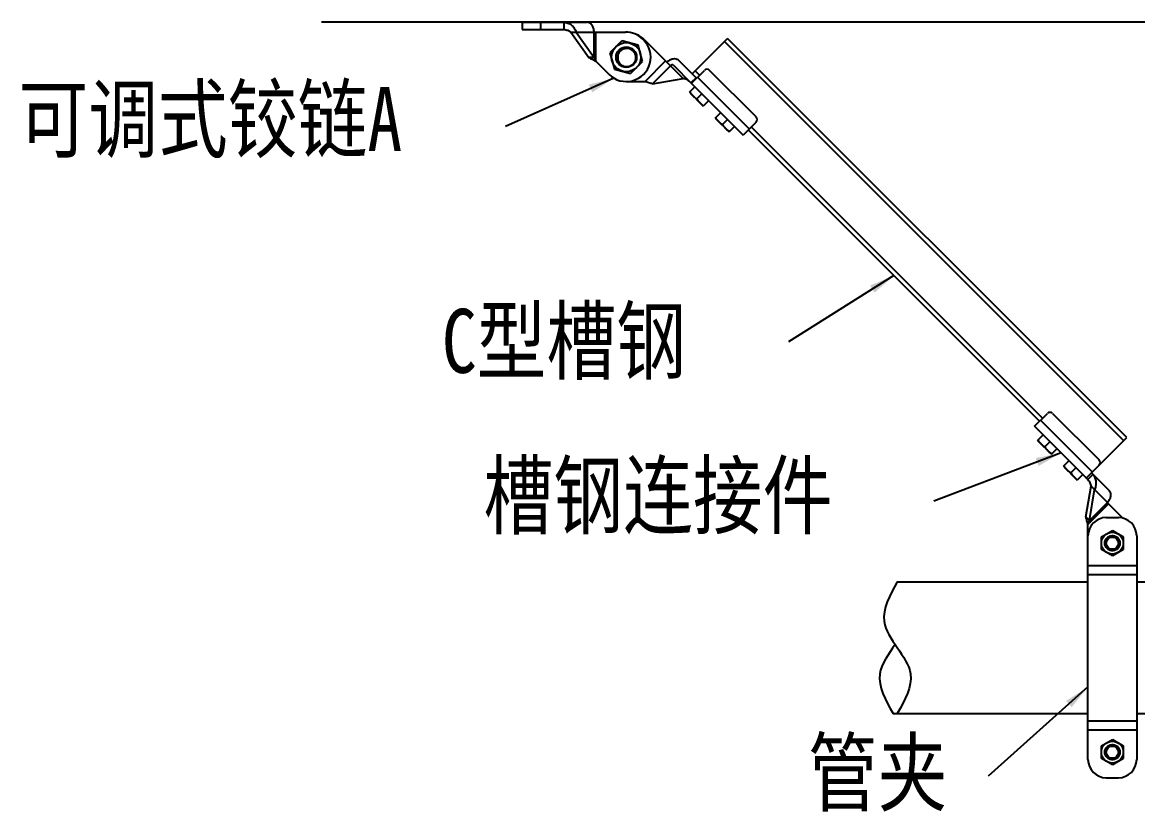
# Model space of a CAD drawing. Extents: x -191212 to 1245715665, y -234495 to 250873.
# Drawn here: x 187148 to 190049, y 129837 to 131890 of the extents above; entities that cross this region are included whole.
import ezdxf

# ---------------------------------------------------------------- set-up
doc = ezdxf.new("R2010")
doc.units = 0
doc.header["$LTSCALE"] = 500
doc.layers.get('0').update_dxf_attribs({"linetype": 'CONTINUOUS'})
doc.layers.add('BZ', color=141, linetype='CONTINUOUS')
doc.layers.add('PUB_TEXT', color=7, linetype='CONTINUOUS')
doc.styles.add('-宋体', font='', dxfattribs={"width": 0.8})
doc.styles.get("Standard").update_dxf_attribs({"font": 'tssdeng.shx', "width": 0.7, "bigfont": 'hztxt.shx'})
doc.styles.get('-宋体').set_extended_font_data('NSimSun')
doc.dimstyles.get("Standard").update_dxf_attribs({"dimscale": 100, "dimtxt": 3.5, "dimasz": 1, "dimexe": 2.5, "dimexo": 3, "dimgap": 1.5, "dimtad": 1, "dimdec": 0, "dimzin": 0, "dimdsep": 46, "dimtxsty": 'Standard', "dimblk": 'ARCHTICK', "dimcen": 0.09, "dimadec": 0, "dimazin": 0, "dimtfac": 1, "dimtdec": 0, "dimtix": 1, "dimtmove": 2, "dimatfit": 3, "dimfxl": 1, "dimtolj": 1, "dimtzin": 0, "dimarcsym": 0})

# ---------------------------------------------------------------- blocks, each defined once
blk = doc.blocks.new('_ArchTick')
at = {"color": 0, "linetype": 'ByBlock', "const_width": 0.4}
blk.add_lwpolyline([(-0.5, -0.5), (0.5, 0.5)], dxfattribs=at)
blk = doc.blocks.new('gg')
at = {"linetype": 'Continuous'}
for p, q in [((-460819.6, -352291), (-460819.6, -352319.5)), ((-460819.6, -352291), (-460565.1, -352291)), ((-460819.6, -352319.5), (-460655.9, -352319.5)), ((-460748.1, -352291), (-460748.1, -352319.5)), ((-460655.9, -352291), (-460655.9, -352319.5)), ((-460628.5, -352329.1), (-460558.4, -352428.3)), ((-460628.5, -352329.1), (-460415.3, -352329.1)), ((-460608.3, -352329.1), (-460538.2, -352428.3)), ((-460538.2, -352428.3), (-460538.2, -352329.1)), ((-460531.4, -352442.9), (-460531.4, -352329.1)), ((-460429.4, -352363.5), (-460476.1, -352410.2)), ((-460365.7, -352380.6), (-460429.4, -352363.5)), ((-460345, -352359.9), (-460348, -352357)), ((-460340.9, -352359.9), (-460190.1, -352510.7)), ((-460154.4, -352492.5), (-460016.3, -352354.4)), ((-458468.5, -353925.8), (-460028.1, -352366.2)), ((-458456.7, -353914), (-460016.3, -352354.4)), ((-460476.1, -352410.2), (-460459, -352473.9)), ((-460413.3, -352393.7), (-460413.4, -352393.7)), ((-460412.2, -352393.7), (-460412.2, -352393.7)), ((-460348.6, -352444.3), (-460365.7, -352380.6)), ((-460538.2, -352428.3), (-460558.4, -352428.3)), ((-460531.4, -352442.9), (-460479.7, -352494.6)), ((-460395.3, -352491), (-460348.6, -352444.3)), ((-460258.7, -352442), (-460339.2, -352522.5)), ((-460208, -352438.9), (-460138.1, -352508.7)), ((-460459, -352473.9), (-460395.3, -352491)), ((-460309.8, -352531.2), (-460239.7, -352461.1)), ((-460228.2, -352459.1), (-460158.3, -352529)), ((-460157.6, -352529.4), (-460107.2, -352479)), ((-460125.7, -352497.6), (-460142.6, -352480.7)), ((-459905.1, -352660.9), (-460087, -352479)), ((-460412.4, -352522.5), (-460339.2, -352522.5)), ((-460309.8, -352531.2), (-460190.1, -352510.7)), ((-460139.5, -352507.4), (-460159.7, -352527.6)), ((-460157.7, -352529.6), (-459955.7, -352731.6)), ((-459932.1, -352708), (-460134.1, -352506)), ((-460165.8, -352564.6), (-460144.2, -352543)), ((-460165.8, -352564.6), (-460111.9, -352618.5)), ((-460117.3, -352570), (-460137.3, -352590)), ((-460090.4, -352596.9), (-460111.9, -352618.5)), ((-460064.8, -352665.6), (-460043.2, -352644.1)), ((-460064.8, -352665.6), (-460010.9, -352719.5)), ((-460016.3, -352671), (-460036.3, -352691)), ((-459989.3, -352697.9), (-460010.9, -352719.5)), ((-459905.1, -352681.1), (-459955.7, -352731.6)), ((-458796.9, -353850), (-459935.5, -352711.4)), ((-458785.1, -353838.2), (-459923.7, -352699.6)), ((-458817.1, -353870.2), (-458766.5, -353819.7)), ((-458793.5, -353846.6), (-458591.4, -354048.7)), ((-458746.3, -353819.7), (-458564.5, -354001.6)), ((-458608.8, -354078.5), (-458817.1, -353870.2)), ((-458804.9, -353925.4), (-458783.4, -353903.9)), ((-458804.9, -353925.4), (-458751.1, -353979.3)), ((-458756.4, -353930.8), (-458776.5, -353950.9)), ((-458614, -354071.3), (-458456.7, -353914)), ((-458729.5, -353957.8), (-458751.1, -353979.3)), ((-458703.9, -354026.5), (-458682.4, -354004.9)), ((-458703.9, -354026.5), (-458650, -354080.4)), ((-458655.4, -354031.9), (-458675.5, -354051.9)), ((-458628.5, -354058.8), (-458650, -354080.4)), ((-458608.8, -354078.5), (-458588.6, -354058.3)), ((-458594.8, -354052.1), (-458524.3, -354122.5)), ((-458616.7, -354224.4), (-458596.1, -354104.6)), ((-458596.1, -354104.6), (-458471.4, -354229.4)), ((-458602.4, -354238.7), (-458581.8, -354118.9)), ((-458607.9, -354253.8), (-458527.4, -354173.3)), ((-458532.2, -354168.5), (-458602.4, -354238.7)), ((-458616.7, -354224.4), (-458602.4, -354238.7)), ((-458536.5, -354226.9), (-458488.9, -354226.9)), ((-458607.9, -355172.3), (-458607.9, -354253.8)), ((-458555.5, -354302.2), (-458512.7, -354277.4)), ((-458512.7, -354277.4), (-458469.8, -354302.2)), ((-458555.5, -354351.7), (-458555.5, -354302.2)), ((-458521.6, -354299.8), (-458521.6, -354299.8)), ((-458498.4, -354307.5), (-458498.5, -354307.5)), ((-458490.3, -354308.1), (-458490.3, -354308.2)), ((-458490.3, -354308.2), (-458490.2, -354308.2)), ((-458469.8, -354302.2), (-458469.8, -354351.7)), ((-458417.4, -354298.3), (-458417.4, -355172.3)), ((-458512.7, -354376.4), (-458555.5, -354351.7)), ((-458469.8, -354351.7), (-458512.7, -354376.4)), ((-458492.6, -354347.3), (-458492.7, -354347.3)), ((-458492.7, -354347.3), (-458492.7, -354347.4)), ((-458492.7, -354347.4), (-458492.7, -354347.4)), ((-458492.6, -354347.3), (-458492.6, -354347.3)), ((-458492.4, -354347.1), (-458492.5, -354347.2)), ((-458492.5, -354347.2), (-458492.5, -354347.2)), ((-458492.5, -354347.2), (-458492.5, -354347.2)), ((-458492.5, -354347.2), (-458492.5, -354347.2)), ((-458492.4, -354347.1), (-458492.4, -354347.1)), ((-458492.4, -354347.1), (-458492.4, -354347.1)), ((-458492.2, -354346.9), (-458492.2, -354346.9)), ((-458492.2, -354346.9), (-458492.2, -354346.9)), ((-458492.2, -354346.9), (-458492.2, -354346.9)), ((-458483.6, -354329.4), (-458483.6, -354329.5)), ((-458483.6, -354329.5), (-458483.6, -354329.6)), ((-458483.5, -354328.9), (-458483.5, -354329)), ((-458483.5, -354328.9), (-458483.5, -354329)), ((-458607.9, -354413.7), (-458417.4, -354413.7)), ((-458607.9, -354449.5), (-458417.4, -354449.5)), ((-459353.3, -354478.1), (-458607.9, -354478.1)), ((-458417.4, -354478.1), (-458036.4, -354478.1)), ((-459369.9, -354992.5), (-458607.9, -354992.5)), ((-458607.9, -355021.2), (-458417.4, -355021.2)), ((-458417.4, -354992.5), (-458048.3, -354992.5)), ((-458607.9, -355056.9), (-458417.4, -355056.9)), ((-458555.5, -355119), (-458512.7, -355094.2)), ((-458512.7, -355094.2), (-458469.8, -355119)), ((-458555.5, -355168.4), (-458555.5, -355119)), ((-458521.6, -355116.6), (-458521.6, -355116.6)), ((-458498.4, -355124.3), (-458498.5, -355124.3)), ((-458490.3, -355124.9), (-458490.3, -355124.9)), ((-458490.3, -355124.9), (-458490.2, -355125)), ((-458483.6, -355146.2), (-458483.6, -355146.2)), ((-458483.6, -355146.3), (-458483.6, -355146.4)), ((-458483.5, -355145.7), (-458483.5, -355145.8)), ((-458483.5, -355145.7), (-458483.5, -355145.8)), ((-458469.8, -355119), (-458469.8, -355168.4)), ((-458512.7, -355193.2), (-458555.5, -355168.4)), ((-458469.8, -355168.4), (-458512.7, -355193.2)), ((-458492.6, -355164.1), (-458492.7, -355164.1)), ((-458492.7, -355164.1), (-458492.7, -355164.1)), ((-458492.7, -355164.1), (-458492.7, -355164.2)), ((-458492.6, -355164.1), (-458492.6, -355164.1)), ((-458492.4, -355163.9), (-458492.5, -355163.9)), ((-458492.5, -355163.9), (-458492.5, -355163.9)), ((-458492.5, -355163.9), (-458492.5, -355164)), ((-458492.5, -355164), (-458492.5, -355164)), ((-458492.4, -355163.9), (-458492.4, -355163.9)), ((-458492.4, -355163.9), (-458492.4, -355163.9)), ((-458492.2, -355163.6), (-458492.2, -355163.7)), ((-458492.2, -355163.7), (-458492.2, -355163.7)), ((-458492.2, -355163.7), (-458492.2, -355163.7)), ((-458536.5, -355243.7), (-458488.9, -355243.7))]:
    blk.add_line(p, q, dxfattribs=at)
for centre, radius in [((-460412.4, -352427.2), 57.2), ((-460412.4, -352427.2), 40.1), ((-460412.4, -352427.2), 38.1), ((-458512.7, -354326.9), 42.9), ((-458512.7, -354326.9), 29.5), ((-458512.7, -354326.9), 23.8), ((-458512.7, -355143.7), 42.9), ((-458512.7, -355143.7), 29.5), ((-458512.7, -355143.7), 23.8)]:
    blk.add_circle(centre, radius, dxfattribs=at)
for centre, radius, start, end in [((-460412.4, -352427.2), 95.3, 225, 45), ((-460415.3, -352424.3), 95.3, 45, 90), ((-460408.2, -352427.2), 95.3, 45, 67.6303), ((-460412.4, -352427.2), 33.6, 101.4849, 165.4448), ((-460412.4, -352427.2), 33.5, 101.1033, 101.4834), ((-460412.4, -352427.3), 33.6, 95.5966, 101.0995), ((-460412.4, -352427.3), 33.6, 92.6072, 95.598), ((-460412.4, -352427.1), 33.5, 91.6942, 92.6062), ((-460412.4, -352427.1), 33.4, 91.3738, 91.694), ((-460410.1, -352426.9), 33.4, 94.9949, 95.5079), ((-460412.4, -352427.2), 33.5, 89.753, 91.3733), ((-460412.4, -352427.3), 33.6, 88.7188, 89.6641), ((-460412.4, -352427.3), 33.6, 87.1543, 88.7186), ((-460412.3, -352427.3), 33.6, 175.1579, 177.6951), ((-460412.3, -352427.3), 33.6, 177.7034, 178.5113), ((-460412.3, -352427.3), 33.6, 177.695, 178.7897), ((-460412.3, -352427.3), 33.6, 178.5113, 179.2331), ((-460412.4, -352427.3), 33.5, 178.7888, 181.6926), ((-460412.4, -352427.3), 33.5, 179.2321, 181.6927), ((-460412.4, -352427.2), 33.6, 172.1454, 175.1582), ((-460412.4, -352427.2), 33.6, 168.6736, 172.1434), ((-460412.4, -352427.3), 33.6, 165.4458, 168.6736), ((-460412.9, -352429.5), 37.9, 342.3145, 343.9471), ((-460097.1, -352489.1), 14.3, 45, 135), ((-459915.2, -352671), 14.3, 315, 45), ((-458756.4, -353829.8), 14.3, 45, 135), ((-458574.6, -354011.7), 14.3, 315, 45), ((-458536.5, -354298.3), 71.4, 90, 180), ((-458488.9, -354298.3), 71.4, 0, 90), ((-458512.7, -354326.9), 28.6, 108.0922, 105.5304), ((-458512.7, -354326.9), 24.1, 53.7897, 143.1282), ((-458512.7, -354326.9), 24, 140.3283, 142.826), ((-458512.8, -354326.8), 23.9, 142.8275, 143.1282), ((-458512.7, -354326.9), 24.1, 139.1273, 140.3292), ((-458512.7, -354327), 24.1, 138.7085, 139.1274), ((-458511.9, -354326.6), 28.5, 107.2173, 109.791), ((-458512.6, -354326.8), 23.9, 52.517, 53.7893), ((-458511.9, -354327.3), 23.9, 55.3372, 55.6772), ((-458512, -354327.3), 24, 54.1228, 55.3368), ((-458512.7, -354326.9), 24, 51.2461, 52.5171), ((-458512, -354327.4), 24.1, 52.0023, 54.1222), ((-458512.7, -354326.9), 24.1, 50.5811, 51.2463), ((-458512.1, -354327.5), 24.2, 50.4315, 52.0028), ((-458512.1, -354327.5), 24.2, 50.04, 50.4317), ((-458512.1, -354327.5), 24.2, 49.199, 50.04), ((-458514.4, -354324.3), 29, 32.6736, 34.9318), ((-458512.7, -354326.9), 29.2, 356.0624, 41.0624), ((-458512.6, -354326.9), 29.1, 39.9882, 41.0622), ((-458512.7, -354326.9), 29.2, 38.7966, 39.7999), ((-458514.2, -354324.2), 28.7, 23.9069, 32.6814), ((-458514, -354324.1), 28.4, 23.3296, 23.8861), ((-458512.1, -354326.3), 28.6, 312.8816, 313.2048), ((-458512.1, -354326.3), 28.6, 313.5242, 313.9261), ((-458512.1, -354326.3), 28.7, 314.1613, 318.9563), ((-458512.1, -354326.3), 28.7, 318.9568, 320.0235), ((-458512.3, -354326.1), 28.9, 320.0682, 352.3147), ((-458512.6, -354326.1), 29.2, 352.2673, 353.088), ((-458512.6, -354326.9), 29.1, 354.8354, 355.92), ((-458512.5, -354326.1), 29.1, 353.4001, 354.291), ((-458512.6, -354326.1), 29.2, 353.088, 353.3607), ((-458512.7, -354326.9), 29.2, 354.4213, 354.7842), ((-458512.7, -355143.7), 28.6, 108.0922, 105.5304), ((-458512.7, -355143.7), 24.1, 53.7897, 143.1282), ((-458512.7, -355143.7), 24, 140.3283, 142.826), ((-458512.8, -355143.6), 23.9, 142.8275, 143.1282), ((-458512.7, -355143.7), 24.1, 139.1273, 140.3292), ((-458512.7, -355143.7), 24.1, 138.7085, 139.1274), ((-458511.9, -355143.4), 28.5, 107.2173, 109.791), ((-458512.6, -355143.6), 23.9, 52.517, 53.7893), ((-458511.9, -355144.1), 23.9, 55.3372, 55.6772), ((-458512, -355144.1), 24, 54.1228, 55.3368), ((-458512.7, -355143.7), 24, 51.2461, 52.5171), ((-458512, -355144.2), 24.1, 52.0023, 54.1222), ((-458512.7, -355143.7), 24.1, 50.5811, 51.2463), ((-458512.1, -355144.3), 24.2, 50.4315, 52.0028), ((-458512.1, -355144.3), 24.2, 50.04, 50.4317), ((-458512.1, -355144.3), 24.2, 49.199, 50.04), ((-458514.4, -355141.1), 29, 32.6736, 34.9318), ((-458512.7, -355143.7), 29.2, 356.0624, 41.0624), ((-458512.6, -355143.6), 29.1, 39.9882, 41.0622), ((-458512.7, -355143.7), 29.2, 38.7966, 39.7999), ((-458512.3, -355142.9), 28.9, 320.0682, 352.3147), ((-458514.2, -355141), 28.7, 23.9069, 32.6814), ((-458514, -355140.8), 28.4, 23.3296, 23.8861), ((-458512.6, -355142.9), 29.2, 352.2673, 353.088), ((-458512.6, -355143.7), 29.1, 354.8354, 355.92), ((-458512.5, -355142.9), 29.1, 353.4001, 354.291), ((-458512.6, -355142.9), 29.2, 353.088, 353.3607), ((-458512.7, -355143.7), 29.2, 354.4213, 354.7842), ((-458536.5, -355172.3), 71.4, 180, 270), ((-458512.1, -355143.1), 28.6, 312.8816, 313.2048), ((-458512.1, -355143.1), 28.6, 313.5242, 313.9261), ((-458512.1, -355143.1), 28.7, 314.1613, 318.9563), ((-458512.1, -355143.1), 28.7, 318.9568, 320.0235), ((-458488.9, -355172.3), 71.4, 270, 0)]:
    blk.add_arc(centre, radius, start, end, dxfattribs=at)
for points, knots in [([(-460655.9, -352291), (-460650.7, -352291), (-460640, -352293), (-460625.9, -352301.6), (-460615, -352314), (-460610.1, -352323.9), (-460608.3, -352329.1)], [0, 0, 0, 0, 0.243233, 0.493078, 0.748723, 1, 1, 1, 1]), ([(-460655.9, -352319.5), (-460650.8, -352319.5), (-460640.9, -352321.4), (-460632.3, -352326.3), (-460628.5, -352329.1)], [0, 0, 0, 0, 0.522516, 1, 1, 1, 1]), ([(-460538.2, -352329.1), (-460538.2, -352324.1), (-460539.4, -352314.6), (-460545.1, -352302.1), (-460553.9, -352293.3), (-460561.5, -352291), (-460565.1, -352291)], [0, 0, 0, 0, 0.287969, 0.555344, 0.790533, 1, 1, 1, 1]), ([(-460376.5, -352440), (-460374.9, -352434.5), (-460374.3, -352422.6), (-460380.4, -352408.9), (-460388.5, -352400.7), (-460396, -352396.2), (-460404.3, -352393.6), (-460410.1, -352393.4), (-460413, -352393.7)], [0, 0, 0, 0, 0.249273, 0.49841, 0.623846, 0.749245, 0.874621, 1, 1, 1, 1]), ([(-460558.4, -352428.3), (-460554.4, -352431), (-460545.5, -352436), (-460536.3, -352440.5), (-460531.4, -352442.9)], [0, 0, 0, 0, 0.468219, 1, 1, 1, 1]), ([(-460538.2, -352428.3), (-460537.7, -352429.5), (-460535.7, -352434.5), (-460533.3, -352439.3), (-460531.4, -352442.9)], [0, 0, 0, 0, 0.244001, 1, 1, 1, 1]), ([(-460445.9, -352428.2), (-460446, -352431.2), (-460445.5, -352437.1), (-460442.5, -352445.4), (-460437.4, -352452.7), (-460428.6, -352460.4), (-460414.3, -352465.7), (-460402.3, -352464.1), (-460396.9, -352462.1)], [0, 0, 0, 0, 0.125414, 0.250833, 0.376265, 0.501706, 0.750785, 1, 1, 1, 1]), ([(-460254, -352446.8), (-460250.5, -352443.3), (-460242.9, -352437.5), (-460230.1, -352432.6), (-460217.6, -352432.6), (-460210.5, -352436.4), (-460208, -352438.9)], [0, 0, 0, 0, 0.287971, 0.555344, 0.790532, 1, 1, 1, 1]), ([(-460228.2, -352459.1), (-460228.8, -352458.5), (-460230.6, -352457.5), (-460233.7, -352457.5), (-460236.9, -352458.7), (-460238.8, -352460.2), (-460239.7, -352461.1)], [0, 0, 0, 0, 0.209498, 0.444667, 0.711989, 1, 1, 1, 1]), ([(-460309.8, -352531.2), (-460314.6, -352530.3), (-460324.4, -352527.6), (-460334.1, -352524.3), (-460339.2, -352522.5)], [0, 0, 0, 0, 0.468219, 1, 1, 1, 1]), ([(-460164, -352523.3), (-460167.6, -352519.7), (-460175.9, -352514), (-460185.5, -352511.4), (-460190.1, -352510.7)], [0, 0, 0, 0, 0.522516, 1, 1, 1, 1]), ([(-460157.6, -352529.4), (-460157.6, -352529.4), (-460157.9, -352529.5), (-460158.1, -352529.1), (-460158.3, -352529)], [0, 0, 0, 0, 0.126775, 1, 1, 1, 1]), ([(-460164.3, -352563.1), (-460163.4, -352564.4), (-460159.8, -352569.7), (-460155.7, -352574.7), (-460152.3, -352578.1)], [0, 0, 0, 0, 0.250789, 1, 1, 1, 1]), ([(-460152.3, -352578.1), (-460148.9, -352581.4), (-460144, -352585.5), (-460138.7, -352589.1), (-460137.3, -352590)], [0, 0, 0, 0, 0.749211, 1, 1, 1, 1]), ([(-460137.3, -352590), (-460136.5, -352591.3), (-460132.9, -352596.6), (-460128.8, -352601.6), (-460125.4, -352605)], [0, 0, 0, 0, 0.250789, 1, 1, 1, 1]), ([(-460125.4, -352605), (-460122, -352608.4), (-460117, -352612.5), (-460111.7, -352616.1), (-460110.4, -352616.9)], [0, 0, 0, 0, 0.749211, 1, 1, 1, 1]), ([(-460063.3, -352664.1), (-460062.4, -352665.4), (-460058.8, -352670.7), (-460054.7, -352675.7), (-460051.3, -352679.1)], [0, 0, 0, 0, 0.250789, 1, 1, 1, 1]), ([(-460051.3, -352679.1), (-460047.9, -352682.5), (-460042.9, -352686.6), (-460037.7, -352690.2), (-460036.3, -352691)], [0, 0, 0, 0, 0.749211, 1, 1, 1, 1]), ([(-460036.3, -352691), (-460035.4, -352692.4), (-460031.8, -352697.7), (-460027.7, -352702.6), (-460024.4, -352706)], [0, 0, 0, 0, 0.250789, 1, 1, 1, 1]), ([(-460024.4, -352706), (-460021, -352709.4), (-460016, -352713.5), (-460010.7, -352717.1), (-460009.4, -352718)], [0, 0, 0, 0, 0.749211, 1, 1, 1, 1]), ([(-458803.4, -353923.9), (-458802.5, -353925.3), (-458799, -353930.6), (-458794.9, -353935.5), (-458791.5, -353938.9)], [0, 0, 0, 0, 0.250789, 1, 1, 1, 1]), ([(-458791.5, -353938.9), (-458788.1, -353942.3), (-458783.1, -353946.4), (-458777.8, -353950), (-458776.5, -353950.9)], [0, 0, 0, 0, 0.749211, 1, 1, 1, 1]), ([(-458776.5, -353950.9), (-458775.6, -353952.2), (-458772, -353957.5), (-458767.9, -353962.5), (-458764.5, -353965.9)], [0, 0, 0, 0, 0.250789, 1, 1, 1, 1]), ([(-458764.5, -353965.9), (-458761.1, -353969.2), (-458756.2, -353973.3), (-458750.9, -353976.9), (-458749.5, -353977.8)], [0, 0, 0, 0, 0.749211, 1, 1, 1, 1]), ([(-458702.4, -354025), (-458701.5, -354026.3), (-458697.9, -354031.6), (-458693.8, -354036.6), (-458690.4, -354039.9)], [0, 0, 0, 0, 0.250789, 1, 1, 1, 1]), ([(-458690.4, -354039.9), (-458687, -354043.3), (-458682.1, -354047.4), (-458676.8, -354051), (-458675.5, -354051.9)], [0, 0, 0, 0, 0.749211, 1, 1, 1, 1]), ([(-458675.5, -354051.9), (-458674.6, -354053.2), (-458671, -354058.5), (-458666.9, -354063.5), (-458663.5, -354066.9)], [0, 0, 0, 0, 0.250789, 1, 1, 1, 1]), ([(-458663.5, -354066.9), (-458660.1, -354070.3), (-458655.1, -354074.4), (-458649.9, -354078), (-458648.5, -354078.8)], [0, 0, 0, 0, 0.749211, 1, 1, 1, 1]), ([(-458581.8, -354118.9), (-458579.4, -354114.1), (-458575.9, -354103.6), (-458574.8, -354087.1), (-458578.7, -354071.1), (-458584.8, -354062), (-458588.6, -354058.3)], [0, 0, 0, 0, 0.251282, 0.506922, 0.756761, 1, 1, 1, 1]), ([(-458608.8, -354078.5), (-458609.6, -354077.7), (-458611.1, -354076.1), (-458613, -354074.3), (-458614.7, -354072), (-458614, -354071.3)], [0, 0, 0, 0, 0.378665, 0.693291, 1, 1, 1, 1]), ([(-458608.8, -354078.5), (-458605.1, -354082.1), (-458599.5, -354090.5), (-458596.8, -354100), (-458596.1, -354104.6)], [0, 0, 0, 0, 0.522516, 1, 1, 1, 1]), ([(-458532.2, -354168.5), (-458528.7, -354165.1), (-458522.9, -354157.4), (-458518.1, -354144.6), (-458518, -354132.1), (-458521.8, -354125.1), (-458524.3, -354122.5)], [0, 0, 0, 0, 0.287971, 0.555344, 0.790532, 1, 1, 1, 1]), ([(-458616.7, -354224.4), (-458615.8, -354229.1), (-458613, -354239), (-458609.7, -354248.6), (-458607.9, -354253.8)], [0, 0, 0, 0, 0.468219, 1, 1, 1, 1]), ([(-458607.9, -354253.8), (-458607.5, -354252.5), (-458605.9, -354247.4), (-458604.1, -354242.3), (-458602.4, -354238.7)], [0, 0, 0, 0, 0.254643, 1, 1, 1, 1]), ([(-458521.6, -354299.8), (-458524.6, -354300.9), (-458530.3, -354304.1), (-458536.7, -354311.6), (-458540.2, -354320.7), (-458540.4, -354330.5), (-458537.2, -354339.8), (-458530.9, -354347.3), (-458522.4, -354352.2), (-458515.9, -354353.2), (-458512.7, -354353.1)], [0, 0, 0, 0, 0.125057, 0.250088, 0.37511, 0.500112, 0.62511, 0.750088, 0.875051, 1, 1, 1, 1]), ([(-458498.6, -354302), (-458501, -354301), (-458506, -354299.6), (-458513.8, -354299.7), (-458521.2, -354302), (-458525.5, -354305), (-458527.4, -354306.7)], [0, 0, 0, 0, 0.250246, 0.500331, 0.750262, 1, 1, 1, 1]), ([(-458512.7, -354353.1), (-458510.2, -354353), (-458505.2, -354352.1), (-458498.4, -354348.7), (-458492.9, -354343.4), (-458489.1, -354336.8), (-458487.5, -354329.4), (-458488.2, -354321.8), (-458491.1, -354314.7), (-458494.4, -354310.8), (-458496.3, -354309.2)], [0, 0, 0, 0, 0.125035, 0.250056, 0.37507, 0.500071, 0.625066, 0.75005, 0.875024, 1, 1, 1, 1]), ([(-459361.6, -354723.1), (-459387.3, -354761.1), (-459451.6, -354846.5), (-459399.1, -354940.2), (-459369.9, -354992.5)], [567.944908, 567.944908, 567.944908, 567.944908, 845.129587, 1195.193724, 1195.193724, 1195.193724, 1195.193724]), ([(-458521.6, -355116.6), (-458524.6, -355117.7), (-458530.3, -355120.9), (-458536.7, -355128.3), (-458540.2, -355137.5), (-458540.4, -355147.3), (-458537.2, -355156.6), (-458530.9, -355164.1), (-458522.4, -355169), (-458515.9, -355170), (-458512.7, -355169.9)], [0, 0, 0, 0, 0.125057, 0.250088, 0.37511, 0.500112, 0.62511, 0.750088, 0.875051, 1, 1, 1, 1]), ([(-458498.6, -355118.8), (-458501, -355117.8), (-458506, -355116.4), (-458513.8, -355116.5), (-458521.2, -355118.8), (-458525.5, -355121.8), (-458527.4, -355123.5)], [0, 0, 0, 0, 0.250246, 0.500331, 0.750262, 1, 1, 1, 1]), ([(-458512.7, -355169.9), (-458510.2, -355169.8), (-458505.2, -355168.9), (-458498.4, -355165.5), (-458492.9, -355160.2), (-458489.1, -355153.6), (-458487.5, -355146.1), (-458488.2, -355138.5), (-458491.1, -355131.5), (-458494.4, -355127.6), (-458496.3, -355126)], [0, 0, 0, 0, 0.125035, 0.250056, 0.37507, 0.500071, 0.625066, 0.75005, 0.875024, 1, 1, 1, 1])]:
    blk.add_open_spline(points, degree=3, knots=knots, dxfattribs=at)
for points in [[(-458527.4, -354306.7), (-458529.2, -354308.4), (-458530.7, -354310.4), (-458531.9, -354312.5)], [(-458527.4, -355123.5), (-458529.2, -355125.2), (-458530.7, -355127.1), (-458531.9, -355129.3)]]:
    blk.add_open_spline(points, degree=3, dxfattribs=at)
blk.add_spline([(-459353.3, -354478.1), (-459404.7, -354632.4), (-459301.8, -354838.2), (-459353.3, -354992.5)], degree=3, dxfattribs=at)
at = {"layer": 'BZ'}
blk.add_line((-456337.2, -352291), (-461603.3, -352291), dxfattribs=at)
at = {"layer": 'PUB_TEXT', "char_height": 250, "attachment_point": 1, "style": '-宋体'}
for s, insert in [('{\\fSimSun|b0|i0|c134|p2;\\W0.8;可调式铰链A}', (-462788.3, -352544)), ('{\\fSimSun|b0|i0|c134|p2;\\W0.8;C型槽钢}', (-461133.3, -353411.2)), ('{\\fSimSun|b0|i0|c134|p2;\\W0.8;槽钢连接件}', (-460970.4, -354015)), ('{\\fSimSun|b0|i0|c134|p2;\\W0.8;\\C7;管夹}', (-459702.7, -355098.8))]:
    blk.add_mtext(s, dxfattribs=dict(at, insert=insert))
for points in [[(-460460.7, -352509.3), (-460884, -352697.7)], [(-459366.2, -353280.7), (-459778.3, -353539.8)], [(-458712.9, -353974.4), (-459211, -354162.7)], [(-458607.9, -354888.9), (-458998.1, -355237.4)]]:
    blk.add_leader(points, dimstyle='Standard', override={"dimgap": 20, "dimtad": 0})

msp = doc.modelspace()

# ---------------------------------------------------------------- block references
at = {"layer": 'PUB_TEXT', "xscale": 0.6652800000000001, "yscale": 0.6652800000000001, "zscale": 0.6652800000000001}
msp.add_blockref('gg', (495022.1, 366261.7), dxfattribs=at)

doc.saveas('drawing.dxf')
